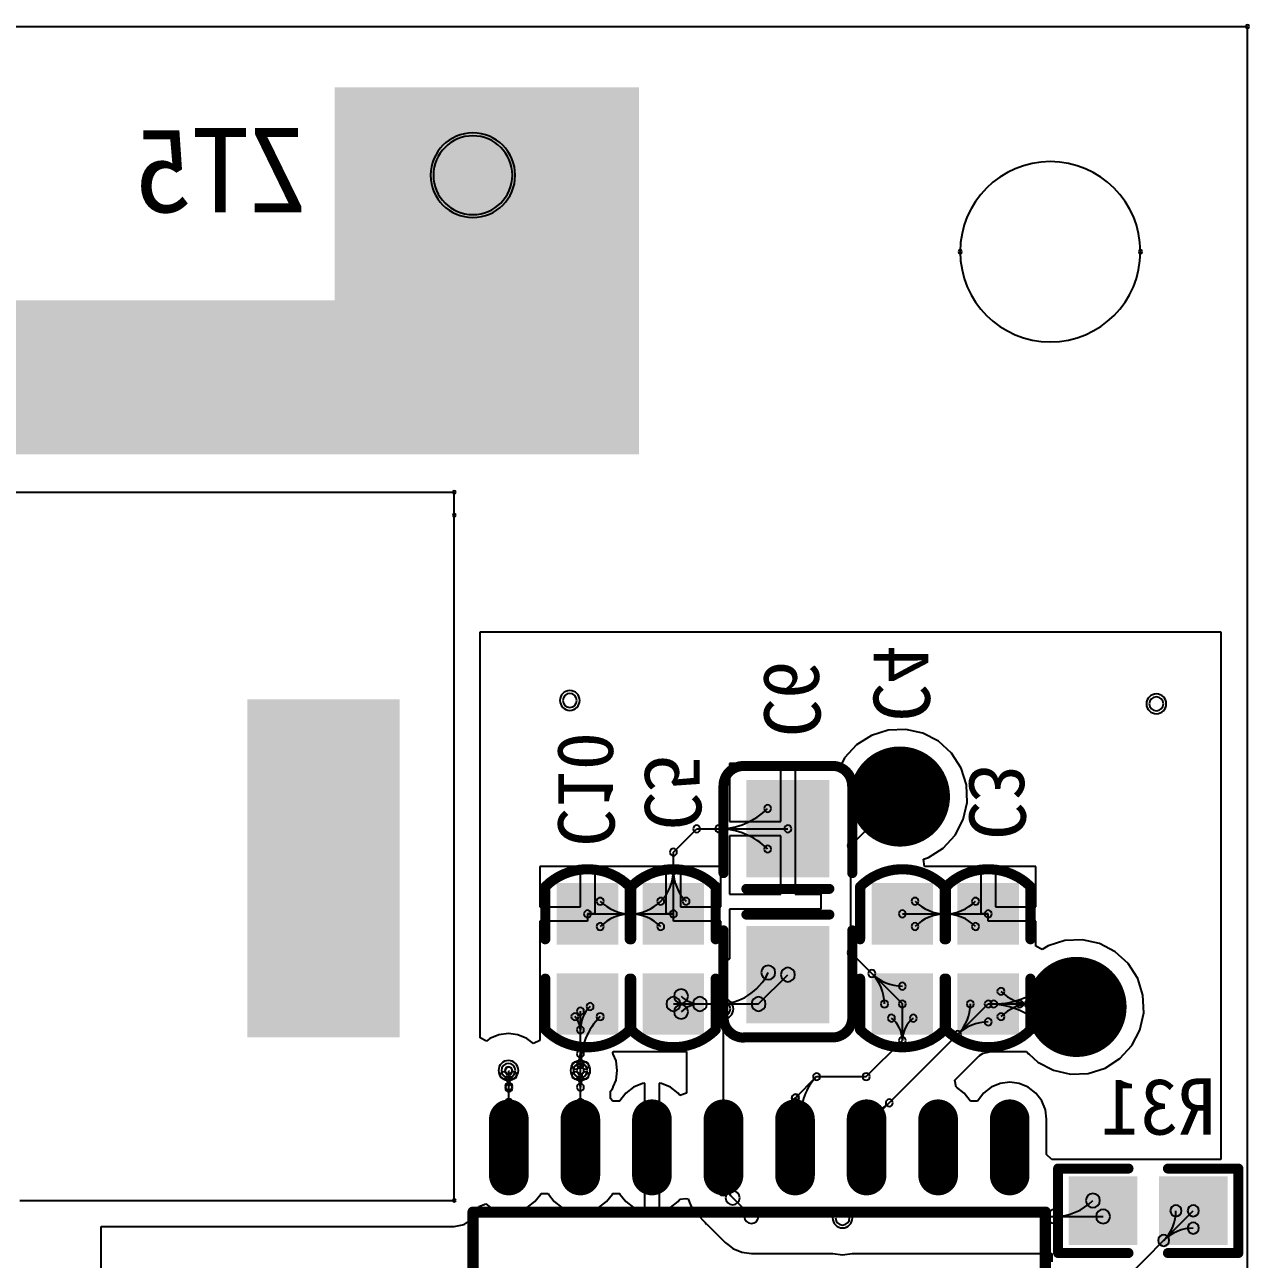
# Model space of a CAD drawing. Header units: inches. Extents: x 32166 to 66782, y 2386 to 7162.
# Drawn here: x 33930.1 to 34017, y 3313.3 to 3401 of the extents above; entities that cross this region are included whole.
import ezdxf

# ---------------------------------------------------------------- set-up
doc = ezdxf.new("R2010")
doc.units = ezdxf.units.IN
doc.header["$LTSCALE"] = 0.64311
doc.header["$MEASUREMENT"] = 0
for name, color, linetype in [('BOTTOMLAYER', 5, 'CONTINUOUS'), ('BOTTOMOVERLAY', 54, 'CONTINUOUS'), ('BOTTOMPASTE', 16, 'CONTINUOUS'), ('BOTTOMSOLDER', 6, 'CONTINUOUS'), ('KEEPOUTLAYER', 6, 'CONTINUOUS'), ('MULTILAYER', 9, 'CONTINUOUS')]:
    doc.layers.add(name, color=color, linetype=linetype)
doc.styles.get("Standard").update_dxf_attribs({"font": 'txt', "width": 0.8})

msp = doc.modelspace()

# ---------------------------------------------------------------- linework, layer by layer
at = {"layer": 'BOTTOMLAYER'}
for p, q in [((33962.44, 3329.005), (33962.44, 3357.854)), ((33962.44, 3357.854), (34015.029, 3357.854)), ((34015.029, 3357.854), (34015.029, 3320.358)), ((33991.41, 3350.867), (33990.217, 3350.491)), ((33992.659, 3350.922), (33991.41, 3350.867)), ((33993.88, 3350.651), (33992.659, 3350.922)), ((33990.217, 3350.491), (33989.162, 3349.819)), ((33994.989, 3350.073), (33993.88, 3350.651)), ((33995.911, 3349.229), (33994.989, 3350.073)), ((33989.162, 3349.819), (33988.317, 3348.897)), ((33996.583, 3348.174), (33995.911, 3349.229)), ((33983.779, 3348.507), (33980.147, 3348.507)), ((33980.147, 3348.507), (33980.147, 3344.367)), ((33983.779, 3344.367), (33983.779, 3348.507)), ((33988.114, 3348.507), (33984.795, 3348.507)), ((33984.795, 3348.507), (33984.795, 3343.858)), ((33988.317, 3348.897), (33988.114, 3348.507)), ((33996.959, 3346.981), (33996.583, 3348.174)), ((33997.014, 3345.732), (33996.959, 3346.981)), ((33988.767, 3342.675), (33992.242, 3346.149)), ((33996.743, 3344.511), (33997.014, 3345.732)), ((33976.159, 3342.206), (33977.813, 3343.859)), ((33977.813, 3343.859), (33984.287, 3343.859)), ((33980.147, 3344.367), (33983.779, 3344.367)), ((33984.795, 3343.858), (33984.795, 3339.211)), ((33996.166, 3343.401), (33996.743, 3344.511)), ((33983.779, 3343.351), (33980.147, 3343.351)), ((33980.147, 3343.351), (33980.147, 3339.211)), ((33983.779, 3339.211), (33983.779, 3343.351)), ((33995.321, 3342.479), (33996.166, 3343.401)), ((33976.159, 3337.814), (33976.159, 3342.206)), ((33988.767, 3335.062), (33988.767, 3342.675)), ((33994.266, 3341.808), (33995.321, 3342.479)), ((33969.555, 3341.192), (33966.685, 3341.192)), ((33966.685, 3341.192), (33966.685, 3338.322)), ((33969.555, 3338.322), (33969.555, 3341.192)), ((33975.651, 3341.192), (33970.571, 3341.192)), ((33970.571, 3341.192), (33970.571, 3337.813)), ((33975.651, 3337.813), (33975.651, 3341.192)), ((33979.537, 3341.192), (33976.667, 3341.192)), ((33976.667, 3341.192), (33976.667, 3338.322)), ((33979.537, 3338.322), (33979.537, 3341.192)), ((33993.905, 3341.694), (33994.266, 3341.808)), ((33993.982, 3341.192), (33993.905, 3341.694)), ((33998.003, 3341.192), (33993.982, 3341.192)), ((33998.003, 3337.813), (33998.003, 3341.192)), ((34001.889, 3341.192), (33999.019, 3341.192)), ((33999.019, 3341.192), (33999.019, 3338.322)), ((34001.889, 3338.322), (34001.889, 3341.192)), ((33980.147, 3339.211), (33983.779, 3339.211)), ((33984.795, 3339.211), (33986.618, 3339.211)), ((33986.618, 3339.211), (33986.618, 3338.144)), ((33966.685, 3338.322), (33969.555, 3338.322)), ((33970.063, 3337.814), (33976.159, 3337.814)), ((33970.571, 3337.813), (33970.064, 3337.813)), ((33970.064, 3337.813), (33970.064, 3337.306)), ((33976.158, 3337.813), (33975.651, 3337.813)), ((33976.158, 3337.306), (33976.158, 3337.813)), ((33976.667, 3338.322), (33979.537, 3338.322)), ((33986.618, 3338.144), (33980.147, 3338.144)), ((33980.147, 3338.144), (33980.147, 3334.631)), ((33992.415, 3337.814), (33998.511, 3337.814)), ((33998.51, 3337.813), (33998.003, 3337.813)), ((33998.51, 3337.306), (33998.51, 3337.813)), ((33999.019, 3338.322), (34001.889, 3338.322)), ((33970.064, 3337.306), (33966.685, 3337.306)), ((33966.685, 3337.306), (33966.685, 3334.436)), ((33979.537, 3337.306), (33976.158, 3337.306)), ((33979.537, 3334.463), (33979.537, 3337.306)), ((34001.889, 3337.306), (33998.51, 3337.306)), ((34001.889, 3335.523), (34001.889, 3337.306)), ((34003.949, 3335.924), (34002.756, 3335.548)), ((34005.198, 3335.978), (34003.949, 3335.924)), ((34006.419, 3335.708), (34005.198, 3335.978)), ((33988.767, 3335.062), (33992.415, 3331.414)), ((34002.334, 3335.279), (34001.889, 3335.523)), ((34002.756, 3335.548), (34002.334, 3335.279)), ((34007.528, 3335.13), (34006.419, 3335.708)), ((34008.45, 3334.285), (34007.528, 3335.13)), ((33966.685, 3334.436), (33966.685, 3328.828)), ((33979.711, 3334.37), (33979.537, 3334.463)), ((33980.147, 3334.631), (33979.711, 3334.37)), ((34009.122, 3333.231), (34008.45, 3334.285)), ((33982.205, 3331.414), (33984.287, 3333.496)), ((34009.498, 3332.038), (34009.122, 3333.231)), ((34009.553, 3330.788), (34009.498, 3332.038)), ((33969.555, 3326.692), (33969.555, 3330.906)), ((33976.159, 3331.414), (33979.367, 3331.414)), ((33979.367, 3331.414), (33979.715, 3331.066)), ((33979.367, 3331.414), (33982.205, 3331.414)), ((33979.715, 3321.23), (33979.715, 3331.066)), ((33989.875, 3322.778), (33998.511, 3331.414)), ((33992.415, 3328.822), (33992.415, 3331.414)), ((33998.511, 3331.414), (34004.573, 3331.414)), ((34004.573, 3331.414), (34004.78, 3331.206)), ((34009.282, 3329.567), (34009.553, 3330.788)), ((33962.895, 3328.78), (33962.44, 3329.005)), ((33963.136, 3328.965), (33962.895, 3328.78)), ((33963.768, 3329.227), (33963.136, 3328.965)), ((33964.447, 3329.316), (33963.768, 3329.227)), ((33965.126, 3329.227), (33964.447, 3329.316)), ((33965.758, 3328.965), (33965.126, 3329.227)), ((33966.229, 3328.603), (33965.758, 3328.965)), ((33966.685, 3328.828), (33966.229, 3328.603)), ((34008.705, 3328.458), (34009.282, 3329.567)), ((33971.844, 3327.96), (33971.875, 3328.036)), ((33971.878, 3327.879), (33971.844, 3327.96)), ((33971.875, 3328.036), (33977.093, 3328.036)), ((33977.093, 3328.036), (33977.093, 3325.088)), ((33989.847, 3326.254), (33992.415, 3328.822)), ((33998.157, 3327.932), (33998.503, 3328.001)), ((33998.503, 3328.001), (33998.511, 3327.994)), ((33998.511, 3327.994), (33998.719, 3328.036)), ((33998.511, 3327.994), (33998.511, 3327.994)), ((33998.719, 3328.036), (34001.21, 3328.036)), ((34001.21, 3328.036), (34001.217, 3328.029)), ((34001.217, 3328.029), (34001.271, 3327.949)), ((34001.271, 3327.949), (34001.396, 3327.865)), ((34007.86, 3327.536), (34008.705, 3328.458)), ((33971.889, 3327.862), (33971.878, 3327.879)), ((33971.892, 3327.843), (33971.889, 3327.862)), ((33972.088, 3327.371), (33971.892, 3327.843)), ((33972.177, 3326.692), (33972.088, 3327.371)), ((33996.145, 3326.008), (33997.863, 3327.726)), ((33997.863, 3327.726), (33997.863, 3327.726)), ((33997.863, 3327.726), (33997.865, 3327.723)), ((33997.865, 3327.723), (33997.881, 3327.744)), ((33997.881, 3327.744), (33997.892, 3327.755)), ((33997.892, 3327.755), (33998.157, 3327.932)), ((34001.396, 3327.865), (34002.033, 3327.282)), ((34002.033, 3327.282), (34003.142, 3326.704)), ((34006.805, 3326.864), (34007.86, 3327.536)), ((33964.447, 3326.694), (33964.475, 3326.666)), ((33964.475, 3321.23), (33964.475, 3326.666)), ((33969.555, 3321.23), (33969.555, 3326.692)), ((33972.088, 3326.013), (33972.177, 3326.692)), ((33984.795, 3324.722), (33986.327, 3326.254)), ((33986.327, 3326.254), (33989.847, 3326.254)), ((34003.142, 3326.704), (34004.363, 3326.434)), ((34004.363, 3326.434), (34005.612, 3326.488)), ((34005.612, 3326.488), (34006.805, 3326.864)), ((33971.704, 3325.222), (33971.826, 3325.381)), ((33971.826, 3325.381), (33971.878, 3325.505)), ((33971.878, 3325.505), (33971.889, 3325.521)), ((33971.889, 3325.521), (33971.892, 3325.541)), ((33971.892, 3325.541), (33972.088, 3326.013)), ((33973.324, 3325.501), (33972.781, 3325.084)), ((33973.956, 3325.763), (33973.324, 3325.501)), ((33974.127, 3325.785), (33973.956, 3325.763)), ((33974.127, 3321.229), (33974.127, 3325.785)), ((33975.314, 3325.763), (33975.143, 3325.785)), ((33975.143, 3325.785), (33975.143, 3321.229)), ((33975.946, 3325.501), (33975.314, 3325.763)), ((33976.489, 3325.084), (33975.946, 3325.501)), ((33996.244, 3325.51), (33996.145, 3326.008)), ((33996.266, 3325.501), (33996.244, 3325.51)), ((33996.809, 3325.084), (33996.266, 3325.501)), ((33998.724, 3325.501), (33998.181, 3325.084)), ((33999.356, 3325.763), (33998.724, 3325.501)), ((34000.035, 3325.852), (33999.356, 3325.763)), ((34000.714, 3325.763), (34000.035, 3325.852)), ((34001.346, 3325.501), (34000.714, 3325.763)), ((34001.889, 3325.084), (34001.346, 3325.501)), ((33971.704, 3324.7), (33971.704, 3325.222)), ((33971.826, 3324.541), (33971.704, 3324.7)), ((33971.841, 3324.505), (33971.826, 3324.541)), ((33972.349, 3324.505), (33971.841, 3324.505)), ((33972.364, 3324.541), (33972.349, 3324.505)), ((33972.781, 3325.084), (33972.364, 3324.541)), ((33976.612, 3324.925), (33976.489, 3325.084)), ((33977.093, 3325.088), (33976.612, 3324.925)), ((33984.795, 3321.23), (33984.795, 3324.722)), ((33997.226, 3324.541), (33996.809, 3325.084)), ((33997.241, 3324.505), (33997.226, 3324.541)), ((33997.749, 3324.505), (33997.241, 3324.505)), ((33997.764, 3324.541), (33997.749, 3324.505)), ((33998.181, 3325.084), (33997.764, 3324.541)), ((34002.306, 3324.541), (34001.889, 3325.084)), ((34002.568, 3323.908), (34002.306, 3324.541)), ((34002.657, 3323.23), (34002.568, 3323.908)), ((33989.875, 3321.23), (33989.875, 3322.778)), ((34002.657, 3320.717), (34002.657, 3323.23)), ((33974.127, 3316.674), (33974.127, 3321.229)), ((33975.143, 3321.229), (33975.143, 3316.674)), ((33979.715, 3318.306), (33979.715, 3321.23)), ((34003.017, 3320.358), (34002.657, 3320.717)), ((34003.039, 3320.358), (34003.017, 3320.358)), ((34015.029, 3320.358), (34003.039, 3320.358)), ((34003.039, 3320.358), (34003.039, 3320.358)), ((33979.715, 3318.306), (33981.695, 3316.326)), ((33966.329, 3317.375), (33966.746, 3317.918)), ((33966.746, 3317.918), (33966.761, 3317.954)), ((33966.761, 3317.954), (33967.269, 3317.954)), ((33967.269, 3317.954), (33967.284, 3317.918)), ((33967.284, 3317.918), (33967.701, 3317.375)), ((33971.409, 3317.375), (33971.826, 3317.918)), ((33971.826, 3317.918), (33971.841, 3317.954)), ((33971.841, 3317.954), (33972.349, 3317.954)), ((33972.349, 3317.954), (33972.364, 3317.918)), ((33972.364, 3317.918), (33972.781, 3317.375)), ((33976.489, 3317.375), (33976.626, 3317.554)), ((33976.626, 3317.554), (33977.015, 3317.605)), ((33977.015, 3317.605), (33977.201, 3317.58)), ((33977.201, 3317.58), (33977.313, 3317.311)), ((33961.902, 3316.15), (33962.3, 3316.745)), ((33962.3, 3316.745), (33962.357, 3317.034)), ((33962.357, 3317.034), (33962.833, 3317.213)), ((33962.833, 3317.213), (33963.164, 3316.959)), ((33963.164, 3316.959), (33963.796, 3316.697)), ((33963.796, 3316.697), (33964.475, 3316.607)), ((33964.475, 3316.607), (33965.154, 3316.697)), ((33965.154, 3316.697), (33965.786, 3316.959)), ((33965.786, 3316.959), (33966.329, 3317.375)), ((33967.701, 3317.375), (33968.244, 3316.959)), ((33968.244, 3316.959), (33968.876, 3316.697)), ((33968.876, 3316.697), (33969.555, 3316.607)), ((33969.555, 3316.607), (33970.234, 3316.697)), ((33970.234, 3316.697), (33970.866, 3316.959)), ((33970.866, 3316.959), (33971.409, 3317.375)), ((33972.781, 3317.375), (33973.324, 3316.959)), ((33973.324, 3316.959), (33973.956, 3316.697)), ((33973.956, 3316.697), (33974.127, 3316.674)), ((33975.143, 3316.674), (33975.314, 3316.697)), ((33975.314, 3316.697), (33975.946, 3316.959)), ((33975.946, 3316.959), (33976.489, 3317.375)), ((33977.313, 3317.311), (33977.444, 3316.994)), ((33977.444, 3316.994), (33977.861, 3316.451)), ((34006.671, 3310.326), (34013.071, 3316.726)), ((33960.604, 3315.612), (33961.307, 3315.752)), ((33961.307, 3315.752), (33961.902, 3316.15)), ((33977.861, 3316.451), (33978.411, 3315.901)), ((33978.411, 3315.901), (33978.5, 3315.784)), ((33978.5, 3315.784), (33978.5, 3315.784)), ((33978.5, 3315.784), (33978.528, 3315.784)), ((33978.528, 3315.784), (33979.841, 3314.471)), ((33981.695, 3316.326), (34006.671, 3316.326)), ((33935.527, 3295.094), (33935.527, 3315.612)), ((33935.527, 3315.612), (33960.604, 3315.612)), ((33979.841, 3314.471), (33980.112, 3314.263)), ((33980.112, 3314.263), (33980.384, 3314.055)), ((33980.384, 3314.055), (33981.016, 3313.793)), ((33981.016, 3313.793), (33981.695, 3313.703)), ((33981.695, 3313.703), (33987.434, 3313.703)), ((33987.434, 3313.703), (33987.488, 3313.681)), ((33987.488, 3313.681), (33988.167, 3313.591)), ((33988.167, 3313.591), (33988.846, 3313.681)), ((33988.846, 3313.681), (33988.9, 3313.703)), ((33988.9, 3313.703), (34003.039, 3313.703)), ((34003.039, 3313.703), (34003.039, 3313.094))]:
    msp.add_line(p, q, dxfattribs=at)
for points, const_width in [([(33993.254, 3344.943, 1), (33991.229, 3347.356, 1)], 3.15), ([(34005.793, 3330, 1), (34003.768, 3332.412, 1)], 3.15), ([(33964.475, 3322.73, 1), (33964.475, 3323.73, 1)], 1), ([(33969.555, 3322.73, 1), (33969.555, 3323.73, 1)], 1), ([(33974.635, 3322.73, 1), (33974.635, 3323.73, 1)], 1), ([(33979.715, 3322.73, 1), (33979.715, 3323.73, 1)], 1), ([(33984.795, 3322.73, 1), (33984.795, 3323.73, 1)], 1), ([(33989.875, 3322.73, 1), (33989.875, 3323.73, 1)], 1), ([(33994.955, 3322.73, 1), (33994.955, 3323.73, 1)], 1), ([(34000.035, 3322.73, 1), (34000.035, 3323.73, 1)], 1), ([(33964.475, 3318.73, 1), (33964.475, 3319.73, 1)], 1), ([(33969.555, 3318.73, 1), (33969.555, 3319.73, 1)], 1), ([(33974.635, 3318.73, 1), (33974.635, 3319.73, 1)], 1), ([(33979.715, 3318.73, 1), (33979.715, 3319.73, 1)], 1), ([(33984.795, 3318.73, 1), (33984.795, 3319.73, 1)], 1), ([(33989.875, 3318.73, 1), (33989.875, 3319.73, 1)], 1), ([(33994.955, 3318.73, 1), (33994.955, 3319.73, 1)], 1), ([(34000.035, 3318.73, 1), (34000.035, 3319.73, 1)], 1)]:
    msp.add_lwpolyline(points, format="xyb", close=True, dxfattribs=dict(at, const_width=const_width))
at = {"layer": 'BOTTOMLAYER', "const_width": 2}
for points in [[(33964.475, 3323.23), (33964.475, 3319.23)], [(33969.555, 3323.23), (33969.555, 3319.23)], [(33974.635, 3323.23), (33974.635, 3319.23)], [(33979.715, 3323.23), (33979.715, 3319.23)], [(33984.795, 3323.23), (33984.795, 3319.23)], [(33989.875, 3323.23), (33989.875, 3319.23)], [(33994.955, 3323.23), (33994.955, 3319.23)], [(34000.035, 3323.23), (34000.035, 3319.23)]]:
    msp.add_lwpolyline(points, dxfattribs=at)
at = {"layer": 'BOTTOMLAYER'}
for centre, radius, start, end in [((33961.924, 3390.281), 2.8, 0, 180), ((33961.924, 3390.281), 2.8, 180, 0), ((33968.807, 3352.974), 0.5, 0, 180), ((33968.807, 3352.974), 0.5, 180, 0), ((34010.447, 3352.734), 0.5, 0, 180), ((34010.447, 3352.734), 0.5, 180, 0), ((33992.242, 3346.149), 0.254, 0, 180), ((33982.85, 3345.296), 0.254, 0, 180), ((33992.242, 3346.149), 0.254, 180, 0), ((33979.381, 3348.765), 4.906, 269.99991, 314.99991), ((33982.85, 3345.296), 0.254, 180, 0), ((33977.813, 3343.859), 0.254, 0, 180), ((33977.813, 3343.859), 0.254, 0, 180), ((33977.813, 3343.859), 0.254, 180, 0), ((33977.813, 3343.859), 0.254, 180, 0), ((33979.381, 3343.859), 0.254, 0, 180), ((33979.381, 3343.859), 0.254, 0, 180), ((33979.381, 3343.859), 0.254, 180, 0), ((33979.381, 3343.859), 0.254, 180, 0), ((33979.381, 3338.954), 4.906, 45.00009, 90.00009), ((33984.287, 3343.859), 0.254, 0, 180), ((33984.287, 3343.859), 0.254, 180, 0), ((33988.767, 3342.675), 0.254, 0, 180), ((33988.767, 3342.675), 0.254, 0, 180), ((33976.159, 3342.206), 0.254, 0, 180), ((33976.159, 3342.206), 0.254, 0, 180), ((33976.159, 3342.206), 0.254, 180, 0), ((33976.159, 3342.206), 0.254, 180, 0), ((33982.85, 3342.422), 0.254, 0, 180), ((33982.85, 3342.422), 0.254, 180, 0), ((33988.767, 3342.675), 0.254, 180, 0), ((33988.767, 3342.675), 0.254, 180, 0), ((33976.159, 3340.88), 0.254, 0, 180), ((33976.159, 3340.88), 0.254, 0, 180), ((33973.093, 3340.88), 3.066, 315.00014, 0.00014), ((33976.159, 3340.88), 0.254, 180, 0), ((33976.159, 3340.88), 0.254, 180, 0), ((33979.225, 3340.88), 3.066, 179.99986, 224.99986), ((33970.961, 3338.712), 0.254, 0, 180), ((33970.961, 3338.712), 0.254, 180, 0), ((33973.129, 3340.88), 3.066, 225.00014, 270.00014), ((33973.093, 3340.88), 3.066, 269.99986, 314.99986), ((33975.261, 3338.712), 0.254, 0, 180), ((33975.261, 3338.712), 0.254, 0, 180), ((33975.261, 3338.712), 0.254, 180, 0), ((33975.261, 3338.712), 0.254, 180, 0), ((33977.057, 3338.712), 0.254, 0, 180), ((33977.057, 3338.712), 0.254, 180, 0), ((33993.313, 3338.712), 0.254, 0, 180), ((33993.313, 3338.712), 0.254, 180, 0), ((33995.481, 3340.88), 3.066, 225.00014, 270.00014), ((33995.445, 3340.88), 3.066, 269.99986, 314.99986), ((33997.613, 3338.712), 0.254, 0, 180), ((33997.613, 3338.712), 0.254, 180, 0), ((33970.063, 3337.814), 0.254, 0, 180), ((33970.063, 3337.814), 0.254, 180, 0), ((33973.129, 3334.748), 3.066, 89.99986, 134.99986), ((33973.093, 3337.814), 0.254, 0, 180), ((33973.093, 3337.814), 0.254, 0, 180), ((33973.093, 3337.814), 0.254, 180, 0), ((33973.093, 3337.814), 0.254, 180, 0), ((33973.129, 3337.814), 0.254, 0, 180), ((33973.129, 3337.814), 0.254, 0, 180), ((33973.129, 3337.814), 0.254, 180, 0), ((33973.129, 3337.814), 0.254, 180, 0), ((33973.093, 3334.748), 3.066, 45.00014, 90.00014), ((33976.159, 3337.814), 0.254, 0, 180), ((33976.159, 3337.814), 0.254, 0, 180), ((33976.159, 3337.814), 0.254, 180, 0), ((33976.159, 3337.814), 0.254, 180, 0), ((33992.415, 3337.814), 0.254, 0, 180), ((33992.415, 3337.814), 0.254, 180, 0), ((33995.481, 3334.748), 3.066, 89.99986, 134.99986), ((33995.445, 3337.814), 0.254, 0, 180), ((33995.445, 3337.814), 0.254, 0, 180), ((33995.445, 3337.814), 0.254, 180, 0), ((33995.445, 3337.814), 0.254, 180, 0), ((33995.481, 3337.814), 0.254, 0, 180), ((33995.481, 3337.814), 0.254, 0, 180), ((33995.481, 3337.814), 0.254, 180, 0), ((33995.481, 3337.814), 0.254, 180, 0), ((33995.445, 3334.748), 3.066, 45.00014, 90.00014), ((33998.511, 3337.814), 0.254, 0, 180), ((33998.511, 3337.814), 0.254, 180, 0), ((33970.961, 3336.916), 0.254, 0, 180), ((33970.961, 3336.916), 0.254, 180, 0), ((33975.261, 3336.916), 0.254, 0, 180), ((33975.261, 3336.916), 0.254, 180, 0), ((33993.313, 3336.916), 0.254, 0, 180), ((33993.313, 3336.916), 0.254, 180, 0), ((33997.613, 3336.916), 0.254, 0, 180), ((33997.613, 3336.916), 0.254, 180, 0), ((33988.767, 3335.062), 0.254, 0, 180), ((33988.767, 3335.062), 0.254, 0, 180), ((33988.767, 3335.062), 0.254, 180, 0), ((33988.767, 3335.062), 0.254, 180, 0), ((33982.895, 3333.647), 0.5, 0, 180), ((33979.367, 3335.317), 3.903, 270.00009, 334.67009), ((33982.895, 3333.647), 0.5, 180, 0), ((33984.287, 3333.496), 0.5, 0, 180), ((33984.287, 3333.496), 0.5, 180, 0), ((33990.247, 3333.582), 0.254, 0, 180), ((33990.247, 3333.582), 0.254, 0, 180), ((33990.247, 3333.582), 0.254, 180, 0), ((33990.247, 3333.582), 0.254, 180, 0), ((33988.079, 3331.414), 3.066, 359.99986, 44.99986), ((33992.415, 3335.75), 3.066, 225.00014, 270.00014), ((34002.913, 3333.074), 0.254, 0, 180), ((33976.709, 3331.964), 0.5, 0, 180), ((33992.415, 3332.684), 0.254, 0, 180), ((33992.415, 3332.684), 0.254, 180, 0), ((33998.904, 3337.082), 5.668, 270.00006, 315.00006), ((33999.409, 3332.312), 0.254, 0, 180), ((34001.357, 3334.629), 3.216, 269.99998, 314.99998), ((34002.913, 3333.074), 0.254, 180, 0), ((34003.631, 3332.355), 0.254, 0, 180), ((34003.631, 3332.355), 0.254, 180, 0), ((33970.243, 3331.234), 0.254, 0, 180), ((33976.159, 3331.414), 0.5, 0, 180), ((33976.709, 3331.964), 0.5, 180, 0), ((33978.037, 3333.292), 1.878, 224.99978, 269.99978), ((33978.037, 3331.414), 0.5, 0, 180), ((33978.037, 3331.414), 0.5, 0, 180), ((33979.367, 3331.414), 0.5, 0, 180), ((33979.367, 3331.414), 0.5, 0, 180), ((33979.367, 3331.414), 0.5, 0, 180), ((33979.367, 3331.414), 0.5, 0, 180), ((33979.715, 3331.066), 0.5, 0, 180), ((33979.715, 3331.066), 0.5, 0, 180), ((33979.715, 3331.066), 0.5, 0, 180), ((33982.205, 3331.414), 0.5, 0, 180), ((33982.205, 3331.414), 0.5, 0, 180), ((33991.145, 3331.414), 0.254, 0, 180), ((33992.415, 3331.414), 0.254, 0, 180), ((33992.415, 3331.414), 0.254, 0, 180), ((33997.241, 3331.414), 0.254, 0, 180), ((33998.511, 3331.414), 0.254, 0, 180), ((33998.511, 3331.414), 0.254, 0, 180), ((33998.511, 3331.414), 0.254, 0, 180), ((33998.904, 3331.414), 0.254, 0, 180), ((33999.409, 3332.312), 0.254, 180, 0), ((34001.577, 3334.48), 3.066, 225.00014, 270.00014), ((34000.747, 3331.414), 0.254, 0, 180), ((34001.357, 3331.414), 0.254, 0, 180), ((34001.577, 3331.414), 0.254, 0, 180), ((34001.577, 3331.414), 0.254, 0, 180), ((34004.573, 3331.414), 0.254, 0, 180), ((34004.573, 3331.414), 0.254, 0, 180), ((34004.78, 3331.206), 0.254, 0, 180), ((33969.165, 3330.516), 0.254, 0, 180), ((33969.555, 3330.906), 0.254, 0, 180), ((33969.555, 3330.906), 0.254, 180, 0), ((33971.903, 3329.574), 2.348, 134.99991, 179.99991), ((33970.243, 3331.234), 0.254, 180, 0), ((33970.961, 3330.516), 0.254, 0, 180), ((33976.159, 3331.414), 0.5, 180, 0), ((33976.709, 3330.863), 0.5, 0, 180), ((33976.709, 3330.863), 0.5, 180, 0), ((33978.037, 3329.535), 1.878, 90.00022, 135.00022), ((33978.037, 3331.414), 0.5, 180, 0), ((33978.037, 3331.414), 0.5, 180, 0), ((33979.367, 3331.414), 0.5, 180, 0), ((33979.367, 3331.414), 0.5, 180, 0), ((33979.367, 3331.414), 0.5, 180, 0), ((33979.367, 3331.414), 0.5, 180, 0), ((33979.715, 3331.066), 0.5, 180, 0), ((33979.715, 3331.066), 0.5, 180, 0), ((33979.715, 3331.066), 0.5, 180, 0), ((33982.205, 3331.414), 0.5, 180, 0), ((33982.205, 3331.414), 0.5, 180, 0), ((33991.145, 3331.414), 0.254, 180, 0), ((33991.637, 3330.41), 0.254, 0, 180), ((33992.415, 3331.414), 0.254, 180, 0), ((33992.415, 3331.414), 0.254, 180, 0), ((33993.193, 3330.41), 0.254, 0, 180), ((33994.175, 3331.414), 3.066, 315.00014, 0.00014), ((33997.241, 3331.414), 0.254, 180, 0), ((33998.511, 3331.414), 0.254, 180, 0), ((33998.511, 3331.414), 0.254, 180, 0), ((33998.511, 3331.414), 0.254, 180, 0), ((33998.511, 3325.733), 5.68, 41.11804, 90.00004), ((33998.904, 3331.414), 0.254, 180, 0), ((33999.409, 3330.516), 0.254, 0, 180), ((34001.577, 3328.348), 3.066, 89.99986, 134.99986), ((34000.747, 3331.414), 0.254, 180, 0), ((34000.747, 3327.685), 3.729, 41.11798, 89.99998), ((34001.357, 3331.414), 0.254, 180, 0), ((34001.577, 3331.414), 0.254, 180, 0), ((34001.577, 3331.414), 0.254, 180, 0), ((34004.573, 3331.414), 0.254, 180, 0), ((34004.573, 3331.414), 0.254, 180, 0), ((34004.78, 3331.206), 0.254, 180, 0), ((33969.165, 3330.516), 0.254, 180, 0), ((33968.223, 3329.574), 1.332, 359.99983, 44.99983), ((33969.555, 3329.574), 0.254, 0, 180), ((33969.555, 3329.574), 0.254, 0, 180), ((33974.355, 3327.121), 4.8, 135.00007, 180.00007), ((33970.961, 3330.516), 0.254, 180, 0), ((33991.637, 3330.41), 0.254, 180, 0), ((33990.405, 3328.822), 2.01, 0.00013, 52.20913), ((33994.425, 3328.822), 2.01, 127.79087, 179.99987), ((33993.193, 3330.41), 0.254, 180, 0), ((33998.511, 3327.078), 3.066, 89.99986, 134.99986), ((33998.511, 3330.144), 0.254, 0, 180), ((33998.511, 3330.144), 0.254, 180, 0), ((33999.409, 3330.516), 0.254, 180, 0), ((34002.79, 3329.469), 0.254, 0, 180), ((34003.556, 3330.137), 0.254, 0, 180), ((34003.556, 3330.137), 0.254, 180, 0), ((33969.555, 3329.574), 0.254, 180, 0), ((33969.555, 3329.574), 0.254, 180, 0), ((33992.415, 3328.822), 0.254, 0, 180), ((33992.415, 3328.822), 0.254, 0, 180), ((33992.415, 3328.822), 0.254, 0, 180), ((33992.415, 3328.822), 0.254, 0, 180), ((33996.343, 3329.246), 0.254, 0, 180), ((33996.343, 3329.246), 0.254, 0, 180), ((33996.343, 3329.246), 0.254, 180, 0), ((33996.343, 3329.246), 0.254, 180, 0), ((34002.79, 3329.469), 0.254, 180, 0), ((33969.555, 3327.88), 0.254, 0, 180), ((33969.555, 3327.88), 0.254, 0, 180), ((33992.415, 3328.822), 0.254, 180, 0), ((33992.415, 3328.822), 0.254, 180, 0), ((33992.415, 3328.822), 0.254, 180, 0), ((33992.415, 3328.822), 0.254, 180, 0), ((33964.447, 3326.694), 0.5, 0, 180), ((33969.207, 3327.04), 0.254, 0, 180), ((33969.555, 3326.692), 0.5, 0, 180), ((33968.367, 3327.88), 1.188, 314.99963, 359.99963), ((33969.555, 3327.88), 0.254, 180, 0), ((33969.555, 3327.88), 0.254, 180, 0), ((33969.555, 3327.121), 0.254, 0, 180), ((33969.555, 3327.121), 0.254, 180, 0), ((33970.743, 3327.88), 1.188, 180.00037, 225.00037), ((33969.903, 3327.04), 0.254, 0, 180), ((33964.099, 3326.346), 0.254, 0, 180), ((33964.099, 3326.346), 0.254, 180, 0), ((33964.447, 3326.694), 0.5, 180, 0), ((33963.192, 3325.438), 1.283, 0.00024, 45.00024), ((33964.447, 3326.694), 0.254, 0, 180), ((33964.447, 3326.694), 0.254, 180, 0), ((33964.475, 3326.666), 0.254, 0, 180), ((33964.475, 3326.666), 0.254, 0, 180), ((33964.475, 3326.666), 0.254, 180, 0), ((33964.475, 3326.666), 0.254, 180, 0), ((33965.567, 3325.573), 1.092, 134.99975, 179.99975), ((33964.795, 3326.346), 0.254, 0, 180), ((33964.795, 3326.346), 0.254, 180, 0), ((33969.207, 3327.04), 0.254, 180, 0), ((33969.207, 3326.344), 0.254, 0, 180), ((33969.207, 3326.344), 0.254, 180, 0), ((33969.555, 3326.692), 0.5, 180, 0), ((33968.367, 3325.504), 1.188, 0.00037, 45.00037), ((33969.555, 3326.692), 0.254, 0, 180), ((33969.555, 3326.692), 0.254, 0, 180), ((33969.555, 3326.692), 0.254, 180, 0), ((33969.555, 3326.692), 0.254, 180, 0), ((33970.743, 3325.504), 1.188, 134.99963, 179.99963), ((33969.903, 3327.04), 0.254, 180, 0), ((33969.903, 3326.344), 0.254, 0, 180), ((33969.903, 3326.344), 0.254, 180, 0), ((33988.898, 3323.683), 3.636, 134.99989, 186.30289), ((33986.327, 3326.254), 0.254, 0, 180), ((33986.327, 3326.254), 0.254, 0, 180), ((33986.327, 3326.253), 0.254, 0, 180), ((33986.327, 3326.254), 0.254, 180, 0), ((33986.327, 3326.254), 0.254, 180, 0), ((33986.327, 3326.253), 0.254, 180, 0), ((33989.847, 3326.254), 0.254, 0, 180), ((33989.847, 3326.254), 0.254, 0, 180), ((33989.847, 3326.254), 0.254, 180, 0), ((33989.847, 3326.254), 0.254, 180, 0), ((33964.475, 3325.573), 0.254, 0, 180), ((33964.475, 3325.438), 0.254, 0, 180), ((33964.475, 3325.573), 0.254, 180, 0), ((33964.475, 3325.438), 0.254, 180, 0), ((33969.555, 3325.504), 0.254, 0, 180), ((33969.555, 3325.504), 0.254, 0, 180), ((33969.555, 3325.504), 0.254, 180, 0), ((33969.555, 3325.504), 0.254, 180, 0), ((33964.475, 3324.417), 0.254, 0, 180), ((33964.475, 3324.417), 0.254, 0, 180), ((33969.555, 3324.417), 0.254, 0, 180), ((33969.555, 3324.417), 0.254, 0, 180), ((33986.203, 3323.385), 1.941, 135.00017, 186.30317), ((33984.795, 3324.722), 0.254, 0, 180), ((33984.795, 3324.722), 0.254, 0, 180), ((33984.795, 3324.722), 0.254, 180, 0), ((33984.795, 3324.722), 0.254, 180, 0), ((33984.795, 3324.417), 0.254, 0, 180), ((33984.795, 3324.417), 0.254, 0, 180), ((33984.831, 3324.757), 0.254, 0, 180), ((33984.831, 3324.757), 0.254, 180, 0), ((33991.486, 3324.389), 0.254, 0, 180), ((33964.127, 3323.577), 0.254, 0, 180), ((33964.127, 3323.577), 0.254, 180, 0), ((33963.287, 3324.417), 1.188, 314.99963, 359.99963), ((33964.475, 3324.417), 0.254, 180, 0), ((33964.475, 3324.417), 0.254, 180, 0), ((33965.663, 3324.417), 1.188, 180.00037, 225.00037), ((33964.823, 3323.577), 0.254, 0, 180), ((33964.823, 3323.577), 0.254, 180, 0), ((33969.207, 3323.577), 0.254, 0, 180), ((33969.207, 3323.577), 0.254, 180, 0), ((33968.367, 3324.417), 1.188, 314.99963, 359.99963), ((33969.555, 3324.417), 0.254, 180, 0), ((33969.555, 3324.417), 0.254, 180, 0), ((33970.743, 3324.417), 1.188, 180.00037, 225.00037), ((33969.903, 3323.577), 0.254, 0, 180), ((33969.903, 3323.577), 0.254, 180, 0), ((33984.447, 3323.577), 0.254, 0, 180), ((33984.447, 3323.577), 0.254, 180, 0), ((33983.607, 3324.417), 1.188, 314.99963, 359.99963), ((33984.795, 3324.417), 0.254, 180, 0), ((33984.795, 3324.417), 0.254, 180, 0), ((33985.983, 3324.417), 1.188, 180.00037, 225.00037), ((33985.143, 3323.577), 0.254, 0, 180), ((33985.143, 3323.577), 0.254, 180, 0), ((33989.875, 3323.722), 0.254, 0, 180), ((33989.875, 3323.722), 0.254, 180, 0), ((33989.875, 3326.001), 2.279, 270.00018, 315.00018), ((33991.486, 3324.389), 0.254, 180, 0), ((33984.274, 3323.172), 0.254, 0, 180), ((33984.274, 3323.172), 0.254, 180, 0), ((33985.284, 3323.284), 0.254, 0, 180), ((33985.284, 3323.284), 0.254, 180, 0), ((33989.875, 3322.778), 0.254, 0, 180), ((33989.875, 3322.778), 0.254, 0, 180), ((33989.875, 3322.778), 0.254, 180, 0), ((33989.875, 3322.778), 0.254, 180, 0), ((33964.475, 3321.23), 0.254, 0, 180), ((33964.475, 3321.23), 0.254, 180, 0), ((33969.555, 3321.23), 0.254, 0, 180), ((33969.555, 3321.23), 0.254, 180, 0), ((33979.715, 3321.23), 0.5, 0, 180), ((33979.715, 3321.23), 0.5, 0, 180), ((33979.715, 3321.23), 0.5, 180, 0), ((33979.715, 3321.23), 0.5, 180, 0), ((33984.795, 3321.23), 0.254, 0, 180), ((33984.795, 3321.23), 0.254, 180, 0), ((33989.875, 3321.23), 0.254, 0, 180), ((33989.875, 3321.23), 0.254, 180, 0), ((33979.715, 3319.23), 0.5, 0, 180), ((33979.715, 3319.23), 0.5, 180, 0), ((33981.946, 3319.23), 2.231, 180.00003, 225.00003), ((33979.715, 3318.306), 0.5, 0, 180), ((33979.715, 3318.306), 0.5, 0, 180), ((33979.715, 3318.306), 0.5, 180, 0), ((33979.715, 3318.306), 0.5, 180, 0), ((33980.368, 3317.652), 0.5, 0, 180), ((33980.368, 3317.652), 0.5, 180, 0), ((34003.214, 3320.183), 3.857, 269.99993, 314.99993), ((34005.941, 3317.455), 0.5, 0, 180), ((34005.941, 3317.455), 0.5, 180, 0), ((33981.695, 3316.326), 0.5, 0, 180), ((33981.695, 3316.326), 0.5, 0, 180), ((33988.167, 3316.214), 0.5, 0, 180), ((34003.214, 3316.326), 0.5, 0, 180), ((34006.671, 3316.326), 0.5, 0, 180), ((34008.865, 3316.726), 2.974, 314.99997, 359.99997), ((34011.839, 3316.726), 0.4, 0, 180), ((34011.839, 3316.726), 0.4, 180, 0), ((34013.071, 3316.726), 0.4, 0, 180), ((34013.071, 3316.726), 0.4, 180, 0), ((33981.695, 3316.326), 0.5, 180, 0), ((33981.695, 3316.326), 0.5, 180, 0), ((33988.167, 3316.214), 0.5, 180, 0), ((34003.214, 3316.326), 0.5, 180, 0), ((34006.671, 3316.326), 0.5, 180, 0), ((34013.071, 3315.494), 0.4, 0, 180), ((34010.968, 3314.622), 0.4, 0, 180), ((34010.968, 3314.622), 0.4, 0, 180), ((34013.071, 3312.519), 2.974, 90.00003, 135.00003), ((34013.071, 3315.494), 0.4, 180, 0), ((34010.968, 3314.622), 0.4, 180, 0), ((34010.968, 3314.622), 0.4, 180, 0)]:
    msp.add_arc(centre, radius, start, end, dxfattribs=at)
for points in [[(33952.12, 3370.606), (33973.72, 3370.606), (33952.12, 3396.526), (33973.72, 3396.526)], [(33861.96, 3370.606), (33973.72, 3370.606), (33861.96, 3381.406), (33973.72, 3381.406)], [(33946.314, 3352.655), (33946.314, 3329.455), (33956.314, 3352.655), (33956.314, 3329.455)], [(33986.827, 3340.811), (33986.827, 3346.907), (33981.747, 3340.811), (33981.747, 3346.907)], [(33971.841, 3336.036), (33971.841, 3339.592), (33968.285, 3336.036), (33968.285, 3339.592)], [(33977.937, 3336.036), (33977.937, 3339.592), (33974.381, 3336.036), (33974.381, 3339.592)], [(33994.193, 3336.036), (33994.193, 3339.592), (33990.637, 3336.036), (33990.637, 3339.592)], [(34000.289, 3336.036), (34000.289, 3339.592), (33996.733, 3336.036), (33996.733, 3339.592)], [(33986.827, 3330.448), (33986.827, 3336.544), (33981.747, 3330.448), (33981.747, 3336.544)], [(33971.841, 3329.636), (33971.841, 3333.192), (33968.285, 3329.636), (33968.285, 3333.192)], [(33977.937, 3329.636), (33977.937, 3333.192), (33974.381, 3329.636), (33974.381, 3333.192)], [(33994.193, 3329.636), (33994.193, 3333.192), (33990.637, 3329.636), (33990.637, 3333.192)], [(34000.289, 3329.636), (34000.289, 3333.192), (33996.733, 3329.636), (33996.733, 3333.192)], [(34004.639, 3314.694), (34008.703, 3314.694), (34004.639, 3318.758), (34008.703, 3318.758)], [(34011.039, 3314.694), (34015.103, 3314.694), (34011.039, 3318.758), (34015.103, 3318.758)]]:
    msp.add_solid(points, dxfattribs=at)
at = {"layer": 'BOTTOMOVERLAY'}
for points, const_width in [([(33979.715, 3346.907, -0.414214), (33981.126, 3348.319)], 0.711), ([(33987.437, 3348.33, -0.414214), (33988.848, 3346.918)], 0.711), ([(33967.063, 3339.744, -0.414214), (33973.063, 3339.744)], 0.72), ([(33973.159, 3339.744, -0.414214), (33979.159, 3339.744)], 0.72), ([(33989.415, 3339.744, -0.414214), (33995.415, 3339.744)], 0.72), ([(33995.511, 3339.744, -0.414214), (34001.511, 3339.744)], 0.72), ([(33981.137, 3329.026, -0.414214), (33979.726, 3330.437)], 0.711), ([(33988.859, 3330.448, -0.414214), (33987.448, 3329.037)], 0.711), ([(33973.063, 3329.584, -0.414214), (33967.063, 3329.584)], 0.72), ([(33979.159, 3329.584, -0.414214), (33973.159, 3329.584)], 0.72), ([(33995.415, 3329.584, -0.414214), (33989.415, 3329.584)], 0.72), ([(34001.511, 3329.584, -0.414214), (33995.511, 3329.584)], 0.72)]:
    msp.add_lwpolyline(points, format="xyb", dxfattribs=dict(at, const_width=const_width))
for points, const_width in [([(33981.126, 3348.141, 1), (33981.126, 3348.496, 1)], 0.356), ([(33981.137, 3348.152, 1), (33981.137, 3348.507, 1)], 0.356), ([(33987.437, 3348.152, 1), (33987.437, 3348.507, 1)], 0.356), ([(33987.437, 3348.152, 1), (33987.437, 3348.507, 1)], 0.356), ([(33979.715, 3346.729, 1), (33979.715, 3347.085, 1)], 0.356), ([(33979.715, 3346.729, 1), (33979.715, 3347.085, 1)], 0.356), ([(33988.848, 3346.74, 1), (33988.848, 3347.096, 1)], 0.356), ([(33988.859, 3346.74, 1), (33988.859, 3347.096, 1)], 0.356), ([(33979.715, 3340.532, 1), (33979.715, 3340.887, 1)], 0.356), ([(33988.859, 3340.532, 1), (33988.859, 3340.887, 1)], 0.356), ([(33967.243, 3339.744, 1), (33966.883, 3339.744, 1)], 0.36), ([(33967.243, 3339.744, 1), (33966.883, 3339.744, 1)], 0.36), ([(33973.243, 3339.744, 1), (33972.883, 3339.744, 1)], 0.36), ([(33973.243, 3339.744, 1), (33972.883, 3339.744, 1)], 0.36), ([(33973.339, 3339.744, 1), (33972.979, 3339.744, 1)], 0.36), ([(33973.339, 3339.744, 1), (33972.979, 3339.744, 1)], 0.36), ([(33979.339, 3339.744, 1), (33978.979, 3339.744, 1)], 0.36), ([(33979.339, 3339.744, 1), (33978.979, 3339.744, 1)], 0.36), ([(33981.341, 3339.414, 1), (33981.341, 3339.77, 1)], 0.356), ([(33987.233, 3339.414, 1), (33987.233, 3339.77, 1)], 0.356), ([(33989.595, 3339.744, 1), (33989.235, 3339.744, 1)], 0.36), ([(33989.595, 3339.744, 1), (33989.235, 3339.744, 1)], 0.36), ([(33995.595, 3339.744, 1), (33995.235, 3339.744, 1)], 0.36), ([(33995.595, 3339.744, 1), (33995.235, 3339.744, 1)], 0.36), ([(33995.691, 3339.744, 1), (33995.331, 3339.744, 1)], 0.36), ([(33995.691, 3339.744, 1), (33995.331, 3339.744, 1)], 0.36), ([(34001.691, 3339.744, 1), (34001.331, 3339.744, 1)], 0.36), ([(34001.691, 3339.744, 1), (34001.331, 3339.744, 1)], 0.36), ([(33981.341, 3337.585, 1), (33981.341, 3337.941, 1)], 0.356), ([(33987.233, 3337.585, 1), (33987.233, 3337.941, 1)], 0.356), ([(33979.715, 3336.468, 1), (33979.715, 3336.823, 1)], 0.356), ([(33988.859, 3336.468, 1), (33988.859, 3336.823, 1)], 0.356), ([(33967.243, 3336.014, 1), (33966.883, 3336.014, 1)], 0.36), ([(33973.243, 3336.014, 1), (33972.883, 3336.014, 1)], 0.36), ([(33973.339, 3336.014, 1), (33972.979, 3336.014, 1)], 0.36), ([(33979.339, 3336.014, 1), (33978.979, 3336.014, 1)], 0.36), ([(33989.595, 3336.014, 1), (33989.235, 3336.014, 1)], 0.36), ([(33995.595, 3336.014, 1), (33995.235, 3336.014, 1)], 0.36), ([(33995.691, 3336.014, 1), (33995.331, 3336.014, 1)], 0.36), ([(34001.691, 3336.014, 1), (34001.331, 3336.014, 1)], 0.36), ([(33967.243, 3333.214, 1), (33966.883, 3333.214, 1)], 0.36), ([(33973.243, 3333.214, 1), (33972.883, 3333.214, 1)], 0.36), ([(33973.339, 3333.214, 1), (33972.979, 3333.214, 1)], 0.36), ([(33979.339, 3333.214, 1), (33978.979, 3333.214, 1)], 0.36), ([(33989.595, 3333.214, 1), (33989.235, 3333.214, 1)], 0.36), ([(33995.595, 3333.214, 1), (33995.235, 3333.214, 1)], 0.36), ([(33995.691, 3333.214, 1), (33995.331, 3333.214, 1)], 0.36), ([(34001.691, 3333.214, 1), (34001.331, 3333.214, 1)], 0.36), ([(33979.715, 3330.259, 1), (33979.715, 3330.615, 1)], 0.356), ([(33979.726, 3330.259, 1), (33979.726, 3330.615, 1)], 0.356), ([(33988.859, 3330.27, 1), (33988.859, 3330.626, 1)], 0.356), ([(33988.859, 3330.27, 1), (33988.859, 3330.626, 1)], 0.356), ([(33967.243, 3329.584, 1), (33966.883, 3329.584, 1)], 0.36), ([(33967.243, 3329.584, 1), (33966.883, 3329.584, 1)], 0.36), ([(33973.243, 3329.584, 1), (33972.883, 3329.584, 1)], 0.36), ([(33973.243, 3329.584, 1), (33972.883, 3329.584, 1)], 0.36), ([(33973.339, 3329.584, 1), (33972.979, 3329.584, 1)], 0.36), ([(33973.339, 3329.584, 1), (33972.979, 3329.584, 1)], 0.36), ([(33979.339, 3329.584, 1), (33978.979, 3329.584, 1)], 0.36), ([(33979.339, 3329.584, 1), (33978.979, 3329.584, 1)], 0.36), ([(33989.595, 3329.584, 1), (33989.235, 3329.584, 1)], 0.36), ([(33989.595, 3329.584, 1), (33989.235, 3329.584, 1)], 0.36), ([(33995.595, 3329.584, 1), (33995.235, 3329.584, 1)], 0.36), ([(33995.595, 3329.584, 1), (33995.235, 3329.584, 1)], 0.36), ([(33995.691, 3329.584, 1), (33995.331, 3329.584, 1)], 0.36), ([(33995.691, 3329.584, 1), (33995.331, 3329.584, 1)], 0.36), ([(34001.691, 3329.584, 1), (34001.331, 3329.584, 1)], 0.36), ([(34001.691, 3329.584, 1), (34001.331, 3329.584, 1)], 0.36), ([(33981.137, 3328.848, 1), (33981.137, 3329.203, 1)], 0.356), ([(33981.148, 3328.859, 1), (33981.148, 3329.214, 1)], 0.356), ([(33987.448, 3328.859, 1), (33987.448, 3329.214, 1)], 0.356), ([(33987.448, 3328.859, 1), (33987.448, 3329.214, 1)], 0.356), ([(34003.471, 3319.548, 1), (34003.471, 3319.903, 1)], 0.356), ([(34003.471, 3319.548, 1), (34003.471, 3319.903, 1)], 0.356), ([(34008.471, 3319.548, 1), (34008.471, 3319.903, 1)], 0.356), ([(34011.271, 3319.548, 1), (34011.271, 3319.903, 1)], 0.356), ([(34016.271, 3319.548, 1), (34016.271, 3319.903, 1)], 0.356), ([(34016.271, 3319.548, 1), (34016.271, 3319.903, 1)], 0.356), ([(33961.935, 3316.43, 1), (33961.935, 3316.83, 1)], 0.4), ([(33961.935, 3316.43, 1), (33961.935, 3316.83, 1)], 0.4), ([(34002.575, 3316.43, 1), (34002.575, 3316.83, 1)], 0.4), ([(34002.575, 3316.43, 1), (34002.575, 3316.83, 1)], 0.4), ([(34003.471, 3313.548, 1), (34003.471, 3313.903, 1)], 0.356), ([(34003.471, 3313.548, 1), (34003.471, 3313.903, 1)], 0.356), ([(34008.471, 3313.548, 1), (34008.471, 3313.903, 1)], 0.356), ([(34011.271, 3313.548, 1), (34011.271, 3313.903, 1)], 0.356), ([(34016.271, 3313.548, 1), (34016.271, 3313.903, 1)], 0.356), ([(34016.271, 3313.548, 1), (34016.271, 3313.903, 1)], 0.356)]:
    msp.add_lwpolyline(points, format="xyb", close=True, dxfattribs=dict(at, const_width=const_width))
for points, const_width in [([(33981.137, 3348.33), (33987.437, 3348.33)], 0.711), ([(33979.715, 3340.71), (33979.715, 3346.907)], 0.711), ([(33988.859, 3340.71), (33988.859, 3346.918)], 0.711), ([(33967.063, 3336.014), (33967.063, 3339.744)], 0.72), ([(33973.063, 3336.014), (33973.063, 3339.744)], 0.72), ([(33973.159, 3336.014), (33973.159, 3339.744)], 0.72), ([(33979.159, 3336.014), (33979.159, 3339.744)], 0.72), ([(33981.341, 3339.592), (33987.233, 3339.592)], 0.711), ([(33989.415, 3336.014), (33989.415, 3339.744)], 0.72), ([(33995.415, 3336.014), (33995.415, 3339.744)], 0.72), ([(33995.511, 3336.014), (33995.511, 3339.744)], 0.72), ([(34001.511, 3336.014), (34001.511, 3339.744)], 0.72), ([(33981.341, 3337.763), (33987.233, 3337.763)], 0.711), ([(33979.715, 3330.437), (33979.715, 3336.646)], 0.711), ([(33988.859, 3330.448), (33988.859, 3336.646)], 0.711), ([(33967.063, 3329.584), (33967.063, 3333.214)], 0.72), ([(33973.063, 3329.584), (33973.063, 3333.214)], 0.72), ([(33973.159, 3329.584), (33973.159, 3333.214)], 0.72), ([(33979.159, 3329.584), (33979.159, 3333.214)], 0.72), ([(33989.415, 3329.584), (33989.415, 3333.214)], 0.72), ([(33995.415, 3329.584), (33995.415, 3333.214)], 0.72), ([(33995.511, 3329.584), (33995.511, 3333.214)], 0.72), ([(34001.511, 3329.584), (34001.511, 3333.214)], 0.72), ([(33981.148, 3329.037), (33987.448, 3329.037)], 0.711), ([(34003.471, 3313.726), (34003.471, 3319.726)], 0.711), ([(34003.471, 3319.726), (34008.471, 3319.726)], 0.711), ([(34011.271, 3319.726), (34016.271, 3319.726)], 0.711), ([(34016.271, 3313.726), (34016.271, 3319.726)], 0.711), ([(33961.935, 3316.63), (34002.575, 3316.63)], 0.8), ([(33961.935, 3303.83), (33961.935, 3316.63)], 0.8), ([(34002.575, 3311.5), (34002.575, 3316.63)], 0.8), ([(34003.471, 3313.726), (34008.471, 3313.726)], 0.711), ([(34011.271, 3313.726), (34016.271, 3313.726)], 0.711)]:
    msp.add_lwpolyline(points, dxfattribs=dict(at, const_width=const_width))
at = {"layer": 'BOTTOMPASTE', "const_width": 2}
for points in [[(33964.475, 3323.23), (33964.475, 3319.23)], [(33969.555, 3323.23), (33969.555, 3319.23)], [(33974.635, 3323.23), (33974.635, 3319.23)], [(33979.715, 3323.23), (33979.715, 3319.23)], [(33984.795, 3323.23), (33984.795, 3319.23)], [(33989.875, 3323.23), (33989.875, 3319.23)], [(33994.955, 3323.23), (33994.955, 3319.23)], [(34000.035, 3323.23), (34000.035, 3319.23)]]:
    msp.add_lwpolyline(points, dxfattribs=at)
at = {"layer": 'BOTTOMPASTE', "const_width": 1}
for points in [[(33964.475, 3322.73, 1), (33964.475, 3323.73, 1)], [(33969.555, 3322.73, 1), (33969.555, 3323.73, 1)], [(33974.635, 3322.73, 1), (33974.635, 3323.73, 1)], [(33979.715, 3322.73, 1), (33979.715, 3323.73, 1)], [(33984.795, 3322.73, 1), (33984.795, 3323.73, 1)], [(33989.875, 3322.73, 1), (33989.875, 3323.73, 1)], [(33994.955, 3322.73, 1), (33994.955, 3323.73, 1)], [(34000.035, 3322.73, 1), (34000.035, 3323.73, 1)], [(33964.475, 3318.73, 1), (33964.475, 3319.73, 1)], [(33969.555, 3318.73, 1), (33969.555, 3319.73, 1)], [(33974.635, 3318.73, 1), (33974.635, 3319.73, 1)], [(33979.715, 3318.73, 1), (33979.715, 3319.73, 1)], [(33984.795, 3318.73, 1), (33984.795, 3319.73, 1)], [(33989.875, 3318.73, 1), (33989.875, 3319.73, 1)], [(33994.955, 3318.73, 1), (33994.955, 3319.73, 1)], [(34000.035, 3318.73, 1), (34000.035, 3319.73, 1)]]:
    msp.add_lwpolyline(points, format="xyb", close=True, dxfattribs=at)
at = {"layer": 'BOTTOMPASTE'}
for points in [[(33986.827, 3340.811), (33986.827, 3346.907), (33981.747, 3340.811), (33981.747, 3346.907)], [(33971.841, 3336.036), (33971.841, 3339.592), (33968.285, 3336.036), (33968.285, 3339.592)], [(33977.937, 3336.036), (33977.937, 3339.592), (33974.381, 3336.036), (33974.381, 3339.592)], [(33994.193, 3336.036), (33994.193, 3339.592), (33990.637, 3336.036), (33990.637, 3339.592)], [(34000.289, 3336.036), (34000.289, 3339.592), (33996.733, 3336.036), (33996.733, 3339.592)], [(33986.827, 3330.448), (33986.827, 3336.544), (33981.747, 3330.448), (33981.747, 3336.544)], [(33971.841, 3329.636), (33971.841, 3333.192), (33968.285, 3329.636), (33968.285, 3333.192)], [(33977.937, 3329.636), (33977.937, 3333.192), (33974.381, 3329.636), (33974.381, 3333.192)], [(33994.193, 3329.636), (33994.193, 3333.192), (33990.637, 3329.636), (33990.637, 3333.192)], [(34000.289, 3329.636), (34000.289, 3333.192), (33996.733, 3329.636), (33996.733, 3333.192)], [(34004.639, 3314.694), (34008.703, 3314.694), (34004.639, 3318.758), (34008.703, 3318.758)], [(34011.039, 3314.694), (34015.103, 3314.694), (34011.039, 3318.758), (34015.103, 3318.758)]]:
    msp.add_solid(points, dxfattribs=at)
at = {"layer": 'BOTTOMSOLDER'}
for points, const_width in [([(33993.384, 3344.787, 1), (33991.099, 3347.511, 1)], 3.556), ([(34005.923, 3329.844, 1), (34003.638, 3332.568, 1)], 3.556), ([(33964.475, 3322.526, 1), (33964.475, 3323.933, 1)], 1.406), ([(33969.555, 3322.526, 1), (33969.555, 3323.933, 1)], 1.406), ([(33974.635, 3322.526, 1), (33974.635, 3323.933, 1)], 1.406), ([(33979.715, 3322.526, 1), (33979.715, 3323.933, 1)], 1.406), ([(33984.795, 3322.526, 1), (33984.795, 3323.933, 1)], 1.406), ([(33989.875, 3322.526, 1), (33989.875, 3323.933, 1)], 1.406), ([(33994.955, 3322.526, 1), (33994.955, 3323.933, 1)], 1.406), ([(34000.035, 3322.526, 1), (34000.035, 3323.933, 1)], 1.406), ([(33964.475, 3318.526, 1), (33964.475, 3319.933, 1)], 1.406), ([(33969.555, 3318.526, 1), (33969.555, 3319.933, 1)], 1.406), ([(33974.635, 3318.526, 1), (33974.635, 3319.933, 1)], 1.406), ([(33979.715, 3318.526, 1), (33979.715, 3319.933, 1)], 1.406), ([(33984.795, 3318.526, 1), (33984.795, 3319.933, 1)], 1.406), ([(33989.875, 3318.526, 1), (33989.875, 3319.933, 1)], 1.406), ([(33994.955, 3318.526, 1), (33994.955, 3319.933, 1)], 1.406), ([(34000.035, 3318.526, 1), (34000.035, 3319.933, 1)], 1.406)]:
    msp.add_lwpolyline(points, format="xyb", close=True, dxfattribs=dict(at, const_width=const_width))
at = {"layer": 'BOTTOMSOLDER', "const_width": 2.813}
for points in [[(33964.475, 3323.23), (33964.475, 3319.23)], [(33969.555, 3323.23), (33969.555, 3319.23)], [(33974.635, 3323.23), (33974.635, 3319.23)], [(33979.715, 3323.23), (33979.715, 3319.23)], [(33984.795, 3323.23), (33984.795, 3319.23)], [(33989.875, 3323.23), (33989.875, 3319.23)], [(33994.955, 3323.23), (33994.955, 3319.23)], [(34000.035, 3323.23), (34000.035, 3319.23)]]:
    msp.add_lwpolyline(points, dxfattribs=at)
at = {"layer": 'BOTTOMSOLDER'}
for centre, radius, start, end in [((33961.924, 3390.281), 3.003, 0, 180), ((33961.924, 3390.281), 3.003, 180, 0), ((33968.807, 3352.974), 0.703, 0, 180), ((34010.447, 3352.734), 0.703, 0, 180), ((33968.807, 3352.974), 0.703, 180, 0), ((34010.447, 3352.734), 0.703, 180, 0), ((33979.715, 3331.066), 0.703, 0, 180), ((33979.715, 3331.066), 0.703, 180, 0), ((33964.447, 3326.694), 0.703, 0, 180), ((33969.555, 3326.692), 0.703, 0, 180), ((33964.447, 3326.694), 0.703, 180, 0), ((33969.555, 3326.692), 0.703, 180, 0), ((33988.167, 3316.214), 0.703, 0, 180), ((33988.167, 3316.214), 0.703, 180, 0)]:
    msp.add_arc(centre, radius, start, end, dxfattribs=at)
for points in [[(33952.12, 3381.246), (33973.72, 3381.246), (33952.12, 3396.446), (33973.72, 3396.446)], [(33854.92, 3370.446), (33973.72, 3370.446), (33854.92, 3381.246), (33973.72, 3381.246)], [(33945.907, 3353.062), (33945.907, 3329.049), (33956.72, 3353.062), (33956.72, 3329.049)], [(33987.233, 3340.405), (33987.233, 3347.314), (33981.341, 3340.405), (33981.341, 3347.314)], [(33972.247, 3335.629), (33972.247, 3339.998), (33967.879, 3335.629), (33967.879, 3339.998)], [(33978.343, 3335.629), (33978.343, 3339.998), (33973.975, 3335.629), (33973.975, 3339.998)], [(33994.599, 3335.629), (33994.599, 3339.998), (33990.231, 3335.629), (33990.231, 3339.998)], [(34000.695, 3335.629), (34000.695, 3339.998), (33996.327, 3335.629), (33996.327, 3339.998)], [(33987.233, 3330.042), (33987.233, 3336.95), (33981.341, 3330.042), (33981.341, 3336.95)], [(33972.247, 3329.229), (33972.247, 3333.598), (33967.879, 3329.229), (33967.879, 3333.598)], [(33978.343, 3329.229), (33978.343, 3333.598), (33973.975, 3329.229), (33973.975, 3333.598)], [(33994.599, 3329.229), (33994.599, 3333.598), (33990.231, 3329.229), (33990.231, 3333.598)], [(34000.695, 3329.229), (34000.695, 3333.598), (33996.327, 3329.229), (33996.327, 3333.598)], [(34004.233, 3314.287), (34009.109, 3314.287), (34004.233, 3319.164), (34009.109, 3319.164)], [(34010.633, 3314.287), (34015.509, 3314.287), (34010.633, 3319.164), (34015.509, 3319.164)]]:
    msp.add_solid(points, dxfattribs=at)
at = {"layer": 'KEEPOUTLAYER'}
for p, q in [((32676.919, 3400.846), (34016.92, 3400.846)), ((34016.92, 3216.846), (34016.92, 3400.846)), ((33846.444, 3367.769), (33960.604, 3367.769)), ((33960.604, 3366.129), (33960.604, 3367.769)), ((33960.604, 3317.447), (33960.604, 3366.129)), ((33929.764, 3317.447), (33960.604, 3317.447))]:
    msp.add_line(p, q, dxfattribs=at)
for centre, radius, start, end in [((34016.92, 3400.846), 0.127, 0, 180), ((34016.92, 3400.846), 0.127, 0, 180), ((34016.92, 3400.846), 0.127, 180, 0), ((34016.92, 3400.846), 0.127, 180, 0), ((34002.92, 3384.846), 6.4, 0, 180), ((33996.52, 3384.846), 0.127, 0, 180), ((34009.32, 3384.846), 0.127, 0, 180), ((33996.52, 3384.846), 0.127, 180, 0), ((34002.92, 3384.846), 6.4, 180, 0), ((34009.32, 3384.846), 0.127, 180, 0), ((33960.604, 3367.769), 0.1, 0, 180), ((33960.604, 3367.769), 0.1, 0, 180), ((33960.604, 3367.769), 0.1, 180, 0), ((33960.604, 3367.769), 0.1, 180, 0), ((33960.604, 3366.129), 0.1, 0, 180), ((33960.604, 3366.129), 0.1, 0, 180), ((33960.604, 3366.129), 0.1, 180, 0), ((33960.604, 3366.129), 0.1, 180, 0), ((33960.604, 3317.447), 0.1, 0, 180), ((33960.604, 3317.447), 0.1, 0, 180), ((33960.604, 3317.447), 0.1, 180, 0), ((33960.604, 3317.447), 0.1, 180, 0)]:
    msp.add_arc(centre, radius, start, end, dxfattribs=at)
at = {"layer": 'MULTILAYER', "const_width": 3.15}
for points in [[(33993.254, 3344.943, 1), (33991.229, 3347.356, 1)], [(34005.793, 3330, 1), (34003.768, 3332.412, 1)]]:
    msp.add_lwpolyline(points, format="xyb", close=True, dxfattribs=at)
at = {"layer": 'MULTILAYER'}
for centre, radius, start, end in [((33961.924, 3390.281), 2.8, 0, 180), ((33961.924, 3390.281), 2.8, 180, 0), ((33968.807, 3352.974), 0.5, 0, 180), ((33968.807, 3352.974), 0.5, 180, 0), ((34010.447, 3352.734), 0.5, 0, 180), ((34010.447, 3352.734), 0.5, 180, 0), ((33979.715, 3331.066), 0.5, 0, 180), ((33979.715, 3331.066), 0.5, 180, 0), ((33964.447, 3326.694), 0.5, 0, 180), ((33969.555, 3326.692), 0.5, 0, 180), ((33964.447, 3326.694), 0.5, 180, 0), ((33969.555, 3326.692), 0.5, 180, 0), ((33988.167, 3316.214), 0.5, 0, 180), ((33988.167, 3316.214), 0.5, 180, 0)]:
    msp.add_arc(centre, radius, start, end, dxfattribs=at)
msp.add_solid([(33946.314, 3352.655), (33946.314, 3329.455), (33956.314, 3352.655), (33956.314, 3329.455)], dxfattribs=at)

# ---------------------------------------------------------------- texts
at = {"layer": 'BOTTOMOVERLAY', "text_generation_flag": 2}
for s, height, rotation, p in [('ZT5', 6, 360, (33950.12, 3387.646)), ('C4', 4, 270, (33990.374, 3351.462)), ('C6', 4, 270, (33982.607, 3350.358)), ('C10', 4, 270, (33967.983, 3342.574)), ('C5', 4, 270, (33974.141, 3343.741)), ('C3', 4, 270, (33997.174, 3343.062)), ('R31', 4, 360, (34014.687, 3322.134))]:
    msp.add_text(s, height=height, rotation=rotation, dxfattribs=at).set_placement(p)

doc.saveas('drawing.dxf')
